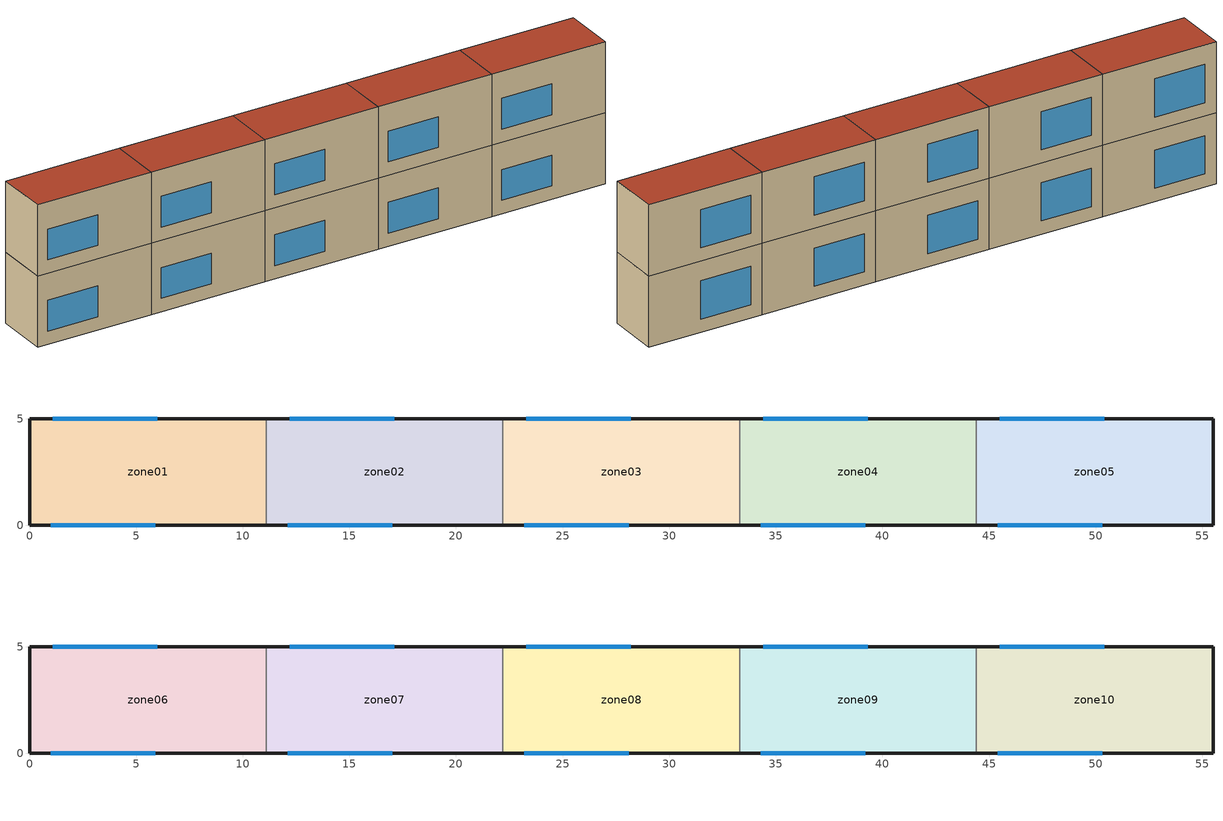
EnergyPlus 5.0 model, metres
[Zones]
zone01
 floor ground (GROUND_FLOOR): 11.1,5 11.1,0 0,0 0,5 z0
 wall outside (EXT_WALL): 11.1,5 0,5 0,0 11.1,0 z0:6.7
 wall to zone02 (ADJ_WALL): 11.1,0 11.1,5 z0:6.7
 window (EXT_WINDOW1): 1,0 5.9,0 z1.25:4.15; 6,5 1.1,5 z1.25:4.85
 ceiling to zone06 (ADJ_CEILING): 0,5 0,0 11.1,0 11.1,5 z6.7
zone02
 floor ground (GROUND_FLOOR): 22.2,5 22.2,0 11.1,0 11.1,5 z0
 wall outside (EXT_WALL): 22.2,5 11.1,5 / 11.1,0 22.2,0 z0:6.7
 wall to zone03 (ADJ_WALL): 22.2,0 22.2,5 z0:6.7
 wall to zone01 (ADJ_WALL): 11.1,5 11.1,0 z0:6.7
 window (EXT_WINDOW1): 12.1,0 17,0 z1.25:4.15; 17.1,5 12.2,5 z1.25:4.85
 ceiling to zone07 (ADJ_CEILING): 11.1,5 11.1,0 22.2,0 22.2,5 z6.7
zone03
 floor ground (GROUND_FLOOR): 33.3,5 33.3,0 22.2,0 22.2,5 z0
 wall outside (EXT_WALL): 33.3,5 22.2,5 / 22.2,0 33.3,0 z0:6.7
 wall to zone04 (ADJ_WALL): 33.3,0 33.3,5 z0:6.7
 wall to zone02 (ADJ_WALL): 22.2,5 22.2,0 z0:6.7
 window (EXT_WINDOW1): 23.2,0 28.1,0 z1.25:4.15; 28.2,5 23.3,5 z1.25:4.85
 ceiling to zone08 (ADJ_CEILING): 22.2,5 22.2,0 33.3,0 33.3,5 z6.7
zone04
 floor ground (GROUND_FLOOR): 44.4,5 44.4,0 33.3,0 33.3,5 z0
 wall outside (EXT_WALL): 44.4,5 33.3,5 / 33.3,0 44.4,0 z0:6.7
 wall to zone05 (ADJ_WALL): 44.4,0 44.4,5 z0:6.7
 wall to zone03 (ADJ_WALL): 33.3,5 33.3,0 z0:6.7
 window (EXT_WINDOW1): 34.3,0 39.2,0 z1.25:4.15; 39.3,5 34.4,5 z1.25:4.85
 ceiling to zone09 (ADJ_CEILING): 33.3,5 33.3,0 44.4,0 44.4,5 z6.7
zone05
 floor ground (GROUND_FLOOR): 55.5,5 55.5,0 44.4,0 44.4,5 z0
 wall outside (EXT_WALL): 44.4,0 55.5,0 55.5,5 44.4,5 z0:6.7
 wall to zone04 (ADJ_WALL): 44.4,5 44.4,0 z0:6.7
 window (EXT_WINDOW1): 45.4,0 50.3,0 z1.25:4.15; 50.4,5 45.5,5 z1.25:4.85
 ceiling to zone10 (ADJ_CEILING): 44.4,5 44.4,0 55.5,0 55.5,5 z6.7
zone06
 floor to zone01 (ADJ_CEILING): 11.1,5 11.1,0 0,0 0,5 z6.7
 wall outside (EXT_WALL): 11.1,5 0,5 0,0 11.1,0 z6.7:13.4
 wall to zone07 (ADJ_WALL): 11.1,0 11.1,5 z6.7:13.4
 window (EXT_WINDOW1): 1,0 5.9,0 z7.95:10.85; 6,5 1.1,5 z7.95:11.55
 roof outside (EXT_ROOF): 0,5 0,0 11.1,0 11.1,5 z13.4
zone07
 floor to zone02 (ADJ_CEILING): 22.2,5 22.2,0 11.1,0 11.1,5 z6.7
 wall outside (EXT_WALL): 22.2,5 11.1,5 / 11.1,0 22.2,0 z6.7:13.4
 wall to zone08 (ADJ_WALL): 22.2,0 22.2,5 z6.7:13.4
 wall to zone06 (ADJ_WALL): 11.1,5 11.1,0 z6.7:13.4
 window (EXT_WINDOW1): 12.1,0 17,0 z7.95:10.85; 17.1,5 12.2,5 z7.95:11.55
 roof outside (EXT_ROOF): 11.1,5 11.1,0 22.2,0 22.2,5 z13.4
zone08
 floor to zone03 (ADJ_CEILING): 33.3,5 33.3,0 22.2,0 22.2,5 z6.7
 wall outside (EXT_WALL): 33.3,5 22.2,5 / 22.2,0 33.3,0 z6.7:13.4
 wall to zone09 (ADJ_WALL): 33.3,0 33.3,5 z6.7:13.4
 wall to zone07 (ADJ_WALL): 22.2,5 22.2,0 z6.7:13.4
 window (EXT_WINDOW1): 23.2,0 28.1,0 z7.95:10.85; 28.2,5 23.3,5 z7.95:11.55
 roof outside (EXT_ROOF): 22.2,5 22.2,0 33.3,0 33.3,5 z13.4
zone09
 floor to zone04 (ADJ_CEILING): 44.4,5 44.4,0 33.3,0 33.3,5 z6.7
 wall outside (EXT_WALL): 44.4,5 33.3,5 / 33.3,0 44.4,0 z6.7:13.4
 wall to zone10 (ADJ_WALL): 44.4,0 44.4,5 z6.7:13.4
 wall to zone08 (ADJ_WALL): 33.3,5 33.3,0 z6.7:13.4
 window (EXT_WINDOW1): 34.3,0 39.2,0 z7.95:10.85; 39.3,5 34.4,5 z7.95:11.55
 roof outside (EXT_ROOF): 33.3,5 33.3,0 44.4,0 44.4,5 z13.4
zone10
 floor to zone05 (ADJ_CEILING): 55.5,5 55.5,0 44.4,0 44.4,5 z6.7
 wall outside (EXT_WALL): 44.4,0 55.5,0 55.5,5 44.4,5 z6.7:13.4
 wall to zone09 (ADJ_WALL): 44.4,5 44.4,0 z6.7:13.4
 window (EXT_WINDOW1): 45.4,0 50.3,0 z7.95:10.85; 50.4,5 45.5,5 z7.95:11.55
 roof outside (EXT_ROOF): 44.4,5 44.4,0 55.5,0 55.5,5 z13.4
[Building]
TRNSYS18: North Axis {deg}=0; Terrain=City; Loads Convergence Tolerance Value=0; Temperature Convergence Tolerance Value {deltaC}=0; Solar Distribution=FullInteriorAndExterior; Maximum Number of Warmup Days=0
[Site:Location]
not used: Latitude {deg}=0; Longitude {deg}=0; Time Zone {hr}=0; Elevation {m}=0
[Construction]
GROUND_FLOOR; EXT_WALL; EXT_ROOF; ADJ_WALL; ADJ_CEILING; EXT_WINDOW1: 
[WindowProperty:ShadingControl]
ESHADE=0; ISHADE=INPUT 1*MAX_ISHADE : SHADECNTRL=ISHADE_INTERNAL
[SurfaceProperty:OtherSideCoefficients]
BOUNDARY=IDENTICAL; BOUNDARY=INPUT 1*TBOUNDARY; BOUNDARY=INPUT 1*TBOUNDARY_2; BOUNDARY=INPUT 1*TBOUNDARY_3; BOUNDARY=INPUT 1*TGROUND; BOUNDARY=20; BOUNDARY=15
[Zone] Multiplier=1
zone01; zone02; zone03; zone04; zone05; zone06; zone07; zone08; zone09; zone10
